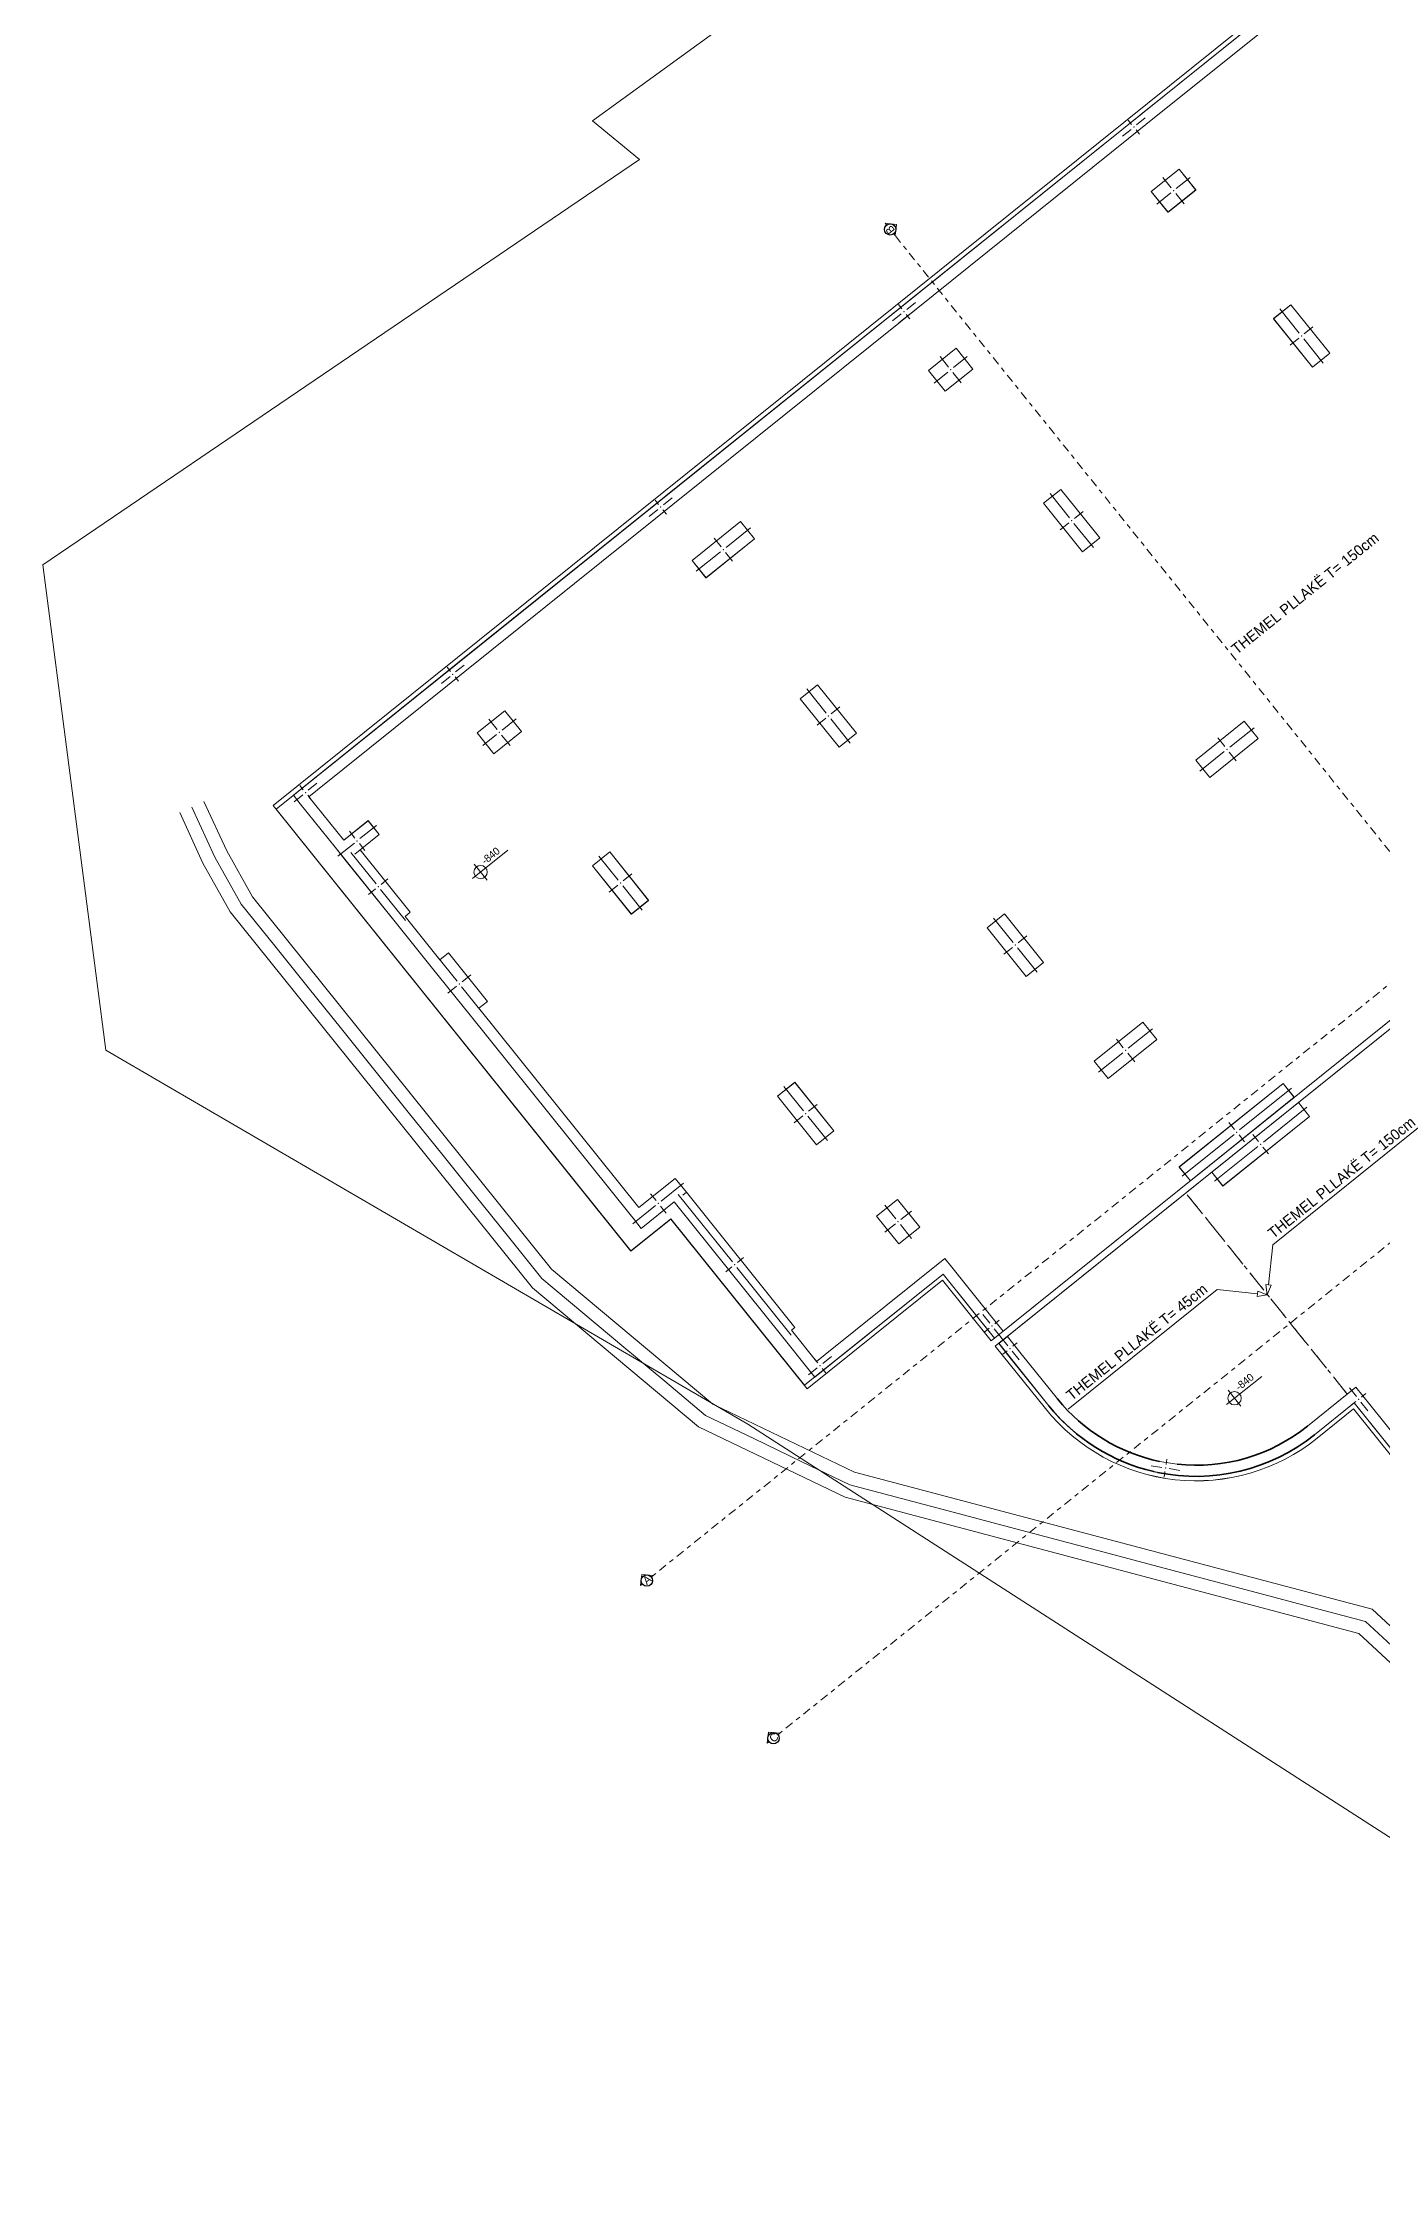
# Model space of a CAD drawing. Header units: metres. Extents: x 7511866 to 7512033, y 4692261 to 4692415.
# Drawn here: x 7511925.6 to 7511955.73, y 4692275.96 to 4692324.17 of the extents above; entities that cross this region are included whole.
import ezdxf

# ---------------------------------------------------------------- set-up
doc = ezdxf.new("R2010")
doc.units = ezdxf.units.M
doc.linetypes.add('DASHED', pattern=[0.75, 0.5, -0.25])
doc.linetypes.add('Dot & Dashed', pattern=[402.166657, 190.5, -105.833333, 0, -105.833324])
for name, color, linetype, lineweight, true_color in [('2D Drafting - General_Pen_No__115', 7, 'Continuous', 13, 0xff66ff), ('2D Drafting - General_Pen_No__81', 7, 'Continuous', 20, 0x6a6a6a), ('A - Dimensionimi_Pen_No__156', 7, 'Continuous', 20, 0x54689e), ('A - Parcelat_Pen_No__8', 7, 'Continuous', 35, 0xa80f02), ('Marker - Section_Pen_No__48', 7, 'Continuous', 25, 0xa80f02), ('Marker - Section_Pen_No__8', 7, 'Continuous', 35, 0xa80f02)]:
    doc.layers.add(name, color=color, linetype=linetype, lineweight=lineweight, true_color=true_color)
for name, color, linetype, lineweight in [('2D Drafting - General_Pen_No__75', 6, 'Continuous', 20), ('A - Muret_Pen_No__22', 8, 'Continuous', 35), ('A - Pllaka meskatit_Pen_No__7', 7, 'Continuous', 35), ('A - Shtyllat_Pen_No__101', 252, 'Continuous', 13), ('A - Shtyllat_Pen_No__22', 8, 'Continuous', 35), ('llg betimi themelet', 97, 'Continuous', 0), ('Parcela Baze', 7, 'Continuous', 0), ('pilotat ri betimi projekt pl', 14, 'Continuous', 0), ('projekt', 97, 'Continuous', 0)]:
    doc.layers.add(name, color=color, linetype=linetype, lineweight=lineweight)
doc.styles.add('GENERATED_STYLE_1', font='GOTHIC.TTF')

# ---------------------------------------------------------------- blocks, each defined once
blk = doc.blocks.new('A$C4D007AD5')
at = {"layer": '2D Drafting - General_Pen_No__115', "color": 211, "linetype": 'Continuous', "lineweight": 0, "true_color": 0xff66ff}
for p, q in [((16725.2, 32041.2), (16810.1, 32126.1)), ((16926, 31925.3), (16725.2, 32041.2)), ((16926, 31925.3), (16810.1, 32126.1))]:
    blk.add_line(p, q, dxfattribs=at)
at = {"layer": '2D Drafting - General_Pen_No__115', "color": 211, "linetype": 'Continuous', "lineweight": 0, "true_color": 0xff66ff, "flags": 128}
blk.add_lwpolyline([(16767.6, 32083.7), (16123.8, 32727.5), (11821, 32727.5)], dxfattribs=at)
at = {"layer": '2D Drafting - General_Pen_No__75', "color": 6, "linetype": 'DASHED', "lineweight": 0}
blk.add_lwpolyline([(16931.1, 29057.5), (16931.1, 34857.5)], dxfattribs=at)
at = {"layer": '2D Drafting - General_Pen_No__81', "color": 251, "linetype": 'Continuous', "lineweight": 0, "true_color": 0x6a6a6a}
for p, q in [((16926, 31925.3), (17041.9, 32126.1)), ((16926, 31925.3), (17126.7, 32041.2)), ((17041.9, 32126.1), (17126.7, 32041.2))]:
    blk.add_line(p, q, dxfattribs=at)
at = {"layer": '2D Drafting - General_Pen_No__81', "color": 251, "linetype": 'Continuous', "lineweight": 0, "true_color": 0x6a6a6a, "flags": 128}
blk.add_lwpolyline([(17084.3, 32083.7), (17728.2, 32727.5), (22031, 32727.5)], dxfattribs=at)
at = {"layer": 'A - Dimensionimi_Pen_No__156', "color": 165, "linetype": 'Continuous', "lineweight": 0, "true_color": 0x54689e}
for points in [[(9081.6, 50191), (9081.6, 50651)], [(8851.6, 50421), (9863.5, 50421)], [(14665.6, 30572.7), (15677.4, 30572.7)], [(14895.6, 30342.7), (14895.6, 30802.7)]]:
    blk.add_lwpolyline(points, dxfattribs=at)
at = {"layer": 'A - Dimensionimi_Pen_No__156', "color": 165, "linetype": 'Continuous', "lineweight": 20, "true_color": 0x54689e}
for centre in [(9081.6, 50421), (14895.6, 30572.7)]:
    blk.add_circle(centre, 150, dxfattribs=at)
at = {"layer": 'A - Muret_Pen_No__22', "color": 8, "linetype": 'Continuous', "lineweight": 0, "flags": 128}
for points in [[(6881.1, 54157.5), (6881.1, 52907.5)], [(7131.1, 52907.5), (7131.1, 54157.5)], [(11131.1, 54407.5), (7381.1, 54407.5)], [(7381.1, 54157.5), (11131.1, 54157.5)], [(17131.1, 54407.5), (11631.1, 54407.5)], [(11631.1, 54157.5), (17131.1, 54157.5)], [(24151.1, 54407.5), (17631.1, 54407.5)], [(17631.1, 54157.5), (24151.1, 54157.5)], [(30781.1, 54407.5), (24651.1, 54407.5)], [(24651.1, 54157.5), (30781.1, 54157.5)], [(37881.1, 54407.5), (31281.1, 54407.5)], [(31281.1, 54157.5), (37881.1, 54157.5)], [(6881.1, 50707.5), (6881.1, 49457.5)], [(7131.1, 49457.5), (7131.1, 50707.5)], [(6881.1, 48057.5), (6881.1, 42307.5)], [(7131.1, 42307.5), (7131.1, 48057.5)], [(7831.1, 38007.5), (7831.1, 37107.5)], [(8081.1, 37107.5), (8081.1, 38007.5)], [(11781.1, 37107.5), (8331.1, 37107.5)], [(8331.1, 36857.5), (11531.1, 36857.5)], [(11531.1, 36857.5), (11531.1, 35507.5)], [(11781.1, 37107.5), (11781.1, 36857.5)], [(11781.1, 35507.5), (11781.1, 36857.5)], [(11531.1, 34357.5), (11531.1, 33057.5)], [(11781.1, 33057.5), (11781.1, 34357.5)], [(16931.1, 29057.5), (15781.1, 29057.5)], [(15781.1, 28807.5), (16931.1, 28807.5)], [(16931.1, 28557.5), (16931.1, 24787.5)], [(17181.1, 24787.5), (17181.1, 28557.5)]]:
    blk.add_lwpolyline(points, dxfattribs=at)
at = {"layer": 'A - Muret_Pen_No__22', "color": 8, "linetype": 'Continuous', "lineweight": 35}
for radius, start, end in [(4250, 180, 218.25507), (4000, 180, 219.35386), (4250, 219.43945, 270), (4000, 225.08558, 270)]:
    blk.add_arc((15781.1, 33057.5), radius, start, end, dxfattribs=at)
at = {"layer": 'A - Parcelat_Pen_No__8', "color": 14, "lineweight": 0, "true_color": 0xa80f02, "flags": 128}
blk.add_lwpolyline([(38791.5, 61141.5), (36784, 61276.9), (21623.1, 62020.3), (21904.4, 60681.1), (5729.2, 61972.4), (0, 52573), (544.5, 51155.8), (5990.7, 36973.6), (9629.6, 26081), (16025.4, 6934.4), (27104.5, 10155.5), (37230.6, 12201.3), (40285.2, 12799.4), (38376, 28801.7), (42012.2, 29042.9), (43142.6, 29135)], dxfattribs=at)
at = {"layer": 'A - Pllaka meskatit_Pen_No__7', "color": 7, "linetype": 'Continuous', "lineweight": 0, "flags": 128}
blk.add_lwpolyline([(6381.1, 54507.5), (6381.1, 41657.5), (7531.1, 41657.5), (7531.1, 36757.5), (11431.1, 36757.5), (11431.1, 35007.5), (44181.1, 35007.5), (48831.1, 35007.5), (48831.1, 54507.5)], close=True, dxfattribs=at)
blk.add_lwpolyline([(11431.1, 33057.5, 0.4142136), (15781.1, 28707.5), (16831.1, 28707.5), (16831.1, 14588.7), (37331.1, 14588.7), (37331.1, 29007.5), (41231, 29007.5, 0.4142136), (44281.1, 32007.5), (44281.1, 34857.5), (11431.1, 34857.5)], format="xyb", close=True, dxfattribs=at)
at = {"layer": 'A - Shtyllat_Pen_No__101', "color": 252, "linetype": 'Continuous', "lineweight": 0}
for p, q in [((7131.1, 54362.5), (7131.1, 54487.5)), ((11381.1, 54362.5), (11381.1, 54487.5)), ((17381.1, 54362.5), (17381.1, 54487.5)), ((24401.1, 54362.5), (24401.1, 54487.5)), ((31031.1, 54362.5), (31031.1, 54487.5)), ((7051.1, 54282.5), (6801.1, 54282.5)), ((7131.1, 54202.5), (7131.1, 54077.5)), ((7211.1, 54282.5), (7461.1, 54282.5)), ((11301.1, 54282.5), (11051.1, 54282.5)), ((11381.1, 54202.5), (11381.1, 54077.5)), ((11461.1, 54282.5), (11711.1, 54282.5)), ((17301.1, 54282.5), (17051.1, 54282.5)), ((17381.1, 54202.5), (17381.1, 54077.5)), ((17461.1, 54282.5), (17711.1, 54282.5)), ((24321.1, 54282.5), (24071.1, 54282.5)), ((24401.1, 54202.5), (24401.1, 54077.5)), ((24481.1, 54282.5), (24731.1, 54282.5)), ((30951.1, 54282.5), (30701.1, 54282.5)), ((31031.1, 54202.5), (31031.1, 54077.5)), ((31111.1, 54282.5), (31361.1, 54282.5)), ((7276.1, 52707.5), (6801.1, 52707.5)), ((7081.1, 51687.5), (7081.1, 52587.5)), ((7356.1, 52787.5), (7356.1, 52987.5)), ((7356.1, 52627.5), (7356.1, 52427.5)), ((7436.1, 52707.5), (7911.1, 52707.5)), ((11301.1, 52607.5), (10901.1, 52607.5)), ((11381.1, 52687.5), (11381.1, 52987.5)), ((11461.1, 52607.5), (11861.1, 52607.5)), ((17801.1, 52657.5), (17101.1, 52657.5)), ((17881.1, 52737.5), (17881.1, 52987.5)), ((17881.1, 52577.5), (17881.1, 52327.5)), ((17961.1, 52657.5), (18661.1, 52657.5)), ((24321.1, 52607.5), (23921.1, 52607.5)), ((24401.1, 52687.5), (24401.1, 52987.5)), ((24481.1, 52607.5), (24881.1, 52607.5)), ((30751.1, 52607.5), (30351.1, 52607.5)), ((30831.1, 52687.5), (30831.1, 52987.5)), ((30911.1, 52607.5), (31311.1, 52607.5)), ((11381.1, 52527.5), (11381.1, 52227.5)), ((24401.1, 52527.5), (24401.1, 52227.5)), ((30831.1, 52527.5), (30831.1, 52227.5)), ((7001.1, 51607.5), (6801.1, 51607.5)), ((7161.1, 51607.5), (7361.1, 51607.5)), ((7081.1, 51527.5), (7081.1, 50627.5)), ((7131.1, 48837.5), (7131.1, 49537.5)), ((7051.1, 48757.5), (6801.1, 48757.5)), ((7211.1, 48757.5), (7461.1, 48757.5)), ((11381.1, 48337.5), (11381.1, 49037.5)), ((17381.1, 48337.5), (17381.1, 49037.5)), ((24401.1, 48337.5), (24401.1, 49037.5)), ((31031.1, 48337.5), (31031.1, 49037.5)), ((7131.1, 48677.5), (7131.1, 47977.5)), ((11301.1, 48257.5), (11051.1, 48257.5)), ((11461.1, 48257.5), (11711.1, 48257.5)), ((17301.1, 48257.5), (17051.1, 48257.5)), ((17461.1, 48257.5), (17711.1, 48257.5)), ((24321.1, 48257.5), (24071.1, 48257.5)), ((24481.1, 48257.5), (24731.1, 48257.5)), ((30951.1, 48257.5), (30701.1, 48257.5)), ((31111.1, 48257.5), (31361.1, 48257.5)), ((11381.1, 48177.5), (11381.1, 47477.5)), ((17381.1, 48177.5), (17381.1, 47477.5)), ((24401.1, 48177.5), (24401.1, 47477.5)), ((31031.1, 48177.5), (31031.1, 47477.5)), ((7451.1, 42107.5), (6801.1, 42107.5)), ((7531.1, 42187.5), (7531.1, 42387.5)), ((7531.1, 42027.5), (7531.1, 41827.5)), ((7611.1, 42107.5), (8261.1, 42107.5)), ((8006.1, 40037.5), (8006.1, 41987.5)), ((11381.1, 41687.5), (11381.1, 42387.5)), ((17431.1, 41687.5), (17431.1, 42387.5)), ((23821.1, 42057.5), (23121.1, 42057.5)), ((23901.1, 42137.5), (23901.1, 42387.5)), ((23901.1, 41977.5), (23901.1, 41727.5)), ((23981.1, 42057.5), (24681.1, 42057.5)), ((11301.1, 41607.5), (11051.1, 41607.5)), ((11381.1, 41527.5), (11381.1, 40827.5)), ((11461.1, 41607.5), (11711.1, 41607.5)), ((17351.1, 41607.5), (17101.1, 41607.5)), ((17431.1, 41527.5), (17431.1, 40827.5)), ((17511.1, 41607.5), (17761.1, 41607.5)), ((7926.1, 39957.5), (7751.1, 39957.5)), ((8006.1, 39877.5), (8006.1, 37927.5)), ((8086.1, 39957.5), (8261.1, 39957.5)), ((11481.1, 38487.5), (11481.1, 38887.5)), ((11401.1, 38407.5), (11101.1, 38407.5)), ((11481.1, 38327.5), (11481.1, 37927.5)), ((11561.1, 38407.5), (11861.1, 38407.5)), ((17801.1, 38207.5), (17101.1, 38207.5)), ((17881.1, 38287.5), (17881.1, 38537.5)), ((17881.1, 38127.5), (17881.1, 37877.5)), ((17961.1, 38207.5), (18661.1, 38207.5)), ((8081.1, 37062.5), (8081.1, 37187.5)), ((8001.1, 36982.5), (7751.1, 36982.5)), ((8081.1, 36902.5), (8081.1, 36777.5)), ((8161.1, 36982.5), (8411.1, 36982.5)), ((11576.1, 35257.5), (11451.1, 35257.5)), ((11656.1, 35337.5), (11656.1, 35587.5)), ((11736.1, 35257.5), (11861.1, 35257.5)), ((18601.1, 35207.5), (17101.1, 35207.5)), ((18681.1, 35287.5), (18681.1, 35487.5)), ((18761.1, 35207.5), (20261.1, 35207.5)), ((11656.1, 35177.5), (11656.1, 34927.5)), ((11656.1, 34687.5), (11656.1, 34937.5)), ((18681.1, 35127.5), (18681.1, 34927.5)), ((18931.1, 34737.5), (18931.1, 34937.5)), ((11576.1, 34607.5), (11451.1, 34607.5)), ((11656.1, 34527.5), (11656.1, 34277.5)), ((11736.1, 34607.5), (11861.1, 34607.5)), ((18851.1, 34657.5), (17601.1, 34657.5)), ((18931.1, 34577.5), (18931.1, 34377.5)), ((19011.1, 34657.5), (20261.1, 34657.5)), ((12646.7, 30380.6), (12478.7, 30565.8)), ((12759.7, 30375.2), (12852.3, 30459.1)), ((12641.2, 30267.6), (12548.6, 30183.6)), ((12754.2, 30262.1), (12922.2, 30077)), ((17056.1, 28887.5), (17056.1, 29137.5)), ((16976.1, 28807.5), (16851.1, 28807.5)), ((17056.1, 28727.5), (17056.1, 28477.5)), ((17136.1, 28807.5), (17261.1, 28807.5))]:
    blk.add_line(p, q, dxfattribs=at)
at = {"layer": 'A - Shtyllat_Pen_No__101', "color": 252, "linetype": 'Continuous', "lineweight": 13}
for p in [(7131.1, 54282.5), (11381.1, 54282.5), (17381.1, 54282.5), (24401.1, 54282.5), (31031.1, 54282.5), (7356.1, 52707.5), (11381.1, 52607.5), (17881.1, 52657.5), (24401.1, 52607.5), (30831.1, 52607.5), (7081.1, 51607.5), (7131.1, 48757.5), (11381.1, 48257.5), (17381.1, 48257.5), (24401.1, 48257.5), (31031.1, 48257.5), (7531.1, 42107.5), (23901.1, 42057.5), (11381.1, 41607.5), (17431.1, 41607.5), (8006.1, 39957.5), (11481.1, 38407.5), (17881.1, 38207.5), (8081.1, 36982.5), (11656.1, 35257.5), (18681.1, 35207.5), (11656.1, 34607.5), (18931.1, 34657.5), (12700.4, 30321.4), (17056.1, 28807.5)]:
    blk.add_point(p, dxfattribs=at)
at = {"layer": 'A - Shtyllat_Pen_No__22', "color": 8, "linetype": 'Continuous', "lineweight": 0, "flags": 128}
for points in [[(6881.1, 54407.5), (6881.1, 54157.5)], [(7131.1, 54407.5), (6881.1, 54407.5)], [(7381.1, 54407.5), (7131.1, 54407.5)], [(7131.1, 54157.5), (7381.1, 54157.5)], [(11631.1, 54407.5), (11131.1, 54407.5)], [(11131.1, 54157.5), (11631.1, 54157.5)], [(17631.1, 54407.5), (17131.1, 54407.5)], [(17131.1, 54157.5), (17631.1, 54157.5)], [(24651.1, 54407.5), (24151.1, 54407.5)], [(24151.1, 54157.5), (24651.1, 54157.5)], [(31281.1, 54407.5), (30781.1, 54407.5)], [(30781.1, 54157.5), (31281.1, 54157.5)], [(6881.1, 52907.5), (6881.1, 52507.5)], [(7131.1, 52507.5), (7831.1, 52507.5), (7831.1, 52907.5), (7131.1, 52907.5)], [(6881.1, 52507.5), (6881.1, 50707.5)], [(7131.1, 50707.5), (7281.1, 50707.5), (7281.1, 52507.5), (7131.1, 52507.5)], [(6881.1, 49457.5), (6881.1, 48057.5)], [(7131.1, 48057.5), (7381.1, 48057.5), (7381.1, 49457.5), (7131.1, 49457.5)], [(6881.1, 42307.5), (6881.1, 42157.5)], [(6881.1, 42157.5), (6881.1, 41907.5), (7831.1, 41907.5)], [(8081.1, 41907.5), (8181.1, 41907.5), (8181.1, 42307.5), (7131.1, 42307.5)], [(7831.1, 41907.5), (7831.1, 38007.5)], [(8081.1, 38007.5), (8181.1, 38007.5), (8181.1, 41907.5), (8081.1, 41907.5)], [(7831.1, 37107.5), (7831.1, 36857.5)], [(7831.1, 36857.5), (8081.1, 36857.5)], [(8331.1, 37107.5), (8081.1, 37107.5)], [(8081.1, 36857.5), (8331.1, 36857.5)], [(11531.1, 35507.5), (11531.1, 35007.5), (11781.1, 35007.5), (11781.1, 35507.5)], [(11781.1, 34357.5), (11781.1, 34857.5), (11531.1, 34857.5), (11531.1, 34357.5)], [(12443.7, 30426), (12439.9, 30422.5), (12498.8, 30357.6)], [(12956.9, 30224.8), (12688.1, 30521)], [(17181.1, 29057.5), (16931.1, 29057.5)], [(17181.1, 28807.5), (17181.1, 29057.5)], [(16931.1, 28807.5), (16931.1, 28557.5)], [(17181.1, 28557.5), (17181.1, 28807.5)]]:
    blk.add_lwpolyline(points, dxfattribs=at)
for points in [[(10981.1, 52907.5), (10981.1, 52307.5), (11781.1, 52307.5), (11781.1, 52907.5)], [(18581.1, 52407.5), (18581.1, 52907.5), (17181.1, 52907.5), (17181.1, 52407.5)], [(24001.1, 52907.5), (24001.1, 52307.5), (24801.1, 52307.5), (24801.1, 52907.5)], [(30431.1, 52907.5), (30431.1, 52307.5), (31231.1, 52307.5), (31231.1, 52907.5)], [(11631.1, 48957.5), (11131.1, 48957.5), (11131.1, 47557.5), (11631.1, 47557.5)], [(17631.1, 48957.5), (17131.1, 48957.5), (17131.1, 47557.5), (17631.1, 47557.5)], [(24651.1, 48957.5), (24151.1, 48957.5), (24151.1, 47557.5), (24651.1, 47557.5)], [(31281.1, 48957.5), (30781.1, 48957.5), (30781.1, 47557.5), (31281.1, 47557.5)], [(11631.1, 42307.5), (11131.1, 42307.5), (11131.1, 40907.5), (11631.1, 40907.5)], [(17681.1, 42307.5), (17181.1, 42307.5), (17181.1, 40907.5), (17681.1, 40907.5)], [(24601.1, 41807.5), (24601.1, 42307.5), (23201.1, 42307.5), (23201.1, 41807.5)], [(11181.1, 38007.5), (11781.1, 38007.5), (11781.1, 38807.5), (11181.1, 38807.5)], [(18581.1, 37957.5), (18581.1, 38457.5), (17181.1, 38457.5), (17181.1, 37957.5)], [(20181.1, 35007.5), (20181.1, 35407.5), (17181.1, 35407.5), (17181.1, 35007.5)], [(20181.1, 34457.5), (20181.1, 34857.5), (17681.1, 34857.5), (17681.1, 34457.5)]]:
    blk.add_lwpolyline(points, close=True, dxfattribs=at)
at = {"layer": 'Marker - Section_Pen_No__48', "color": 14, "linetype": 'Continuous', "lineweight": 0, "true_color": 0xa80f02}
for p, q in [((25497.8, 55921.5), (25317.8, 56101.5)), ((25317.8, 56101.5), (25317.8, 56048.8)), ((25317.8, 55741.5), (25497.8, 55921.5)), ((25317.8, 55794.2), (25317.8, 55741.5)), ((2017.9, 35833.7), (1837.9, 35653.7)), ((2197.9, 35653.7), (2017.9, 35833.7)), ((1837.9, 35653.7), (1890.7, 35653.7)), ((2145.2, 35653.7), (2197.9, 35653.7)), ((2017.9, 31284.9), (1837.9, 31104.9)), ((1837.9, 31104.9), (1890.7, 31104.9)), ((2197.9, 31104.9), (2017.9, 31284.9)), ((2145.2, 31104.9), (2197.9, 31104.9))]:
    blk.add_line(p, q, dxfattribs=at)
at = {"layer": 'Marker - Section_Pen_No__48', "color": 14, "linetype": 'Continuous', "lineweight": 25, "true_color": 0xa80f02}
for centre in [(25317.8, 55921.5), (2017.9, 35653.7), (2017.9, 31104.9)]:
    blk.add_circle(centre, 127.3, dxfattribs=at)
at = {"layer": 'Marker - Section_Pen_No__8', "color": 14, "linetype": 'Dot & Dashed', "lineweight": 0, "true_color": 0xa80f02}
for p, q in [((25317.8, 13364.1), (25317.8, 55741.5)), ((50777.4, 35653.7), (2197.9, 35653.7)), ((50777.4, 31104.9), (2197.9, 31104.9))]:
    blk.add_line(p, q, dxfattribs=at)
at = {"layer": '2D Drafting - General_Pen_No__115', "color": 211, "linetype": 'Continuous', "lineweight": 13, "true_color": 0xff66ff, "insert": (13972.4, 32813.2), "char_height": 240, "attachment_point": 8, "style": 'GENERATED_STYLE_1'}
blk.add_mtext('\\A1;THEMEL PLLAKË T= 45cm', dxfattribs=at)
at = {"layer": '2D Drafting - General_Pen_No__81', "color": 251, "linetype": 'Continuous', "lineweight": 20, "true_color": 0x6a6a6a, "char_height": 240, "attachment_point": 8, "style": 'GENERATED_STYLE_1'}
for insert in [(27468.4, 43572), (19879.6, 32813.2)]:
    blk.add_mtext('\\A1;THEMEL PLLAKË T= 150cm', dxfattribs=dict(at, insert=insert))
at = {"layer": 'A - Dimensionimi_Pen_No__156', "color": 165, "linetype": 'Continuous', "lineweight": 20, "true_color": 0x54689e, "char_height": 168, "attachment_point": 8, "style": 'GENERATED_STYLE_1'}
for insert in [(9487.3, 50480.9), (15301.3, 30632.7)]:
    blk.add_mtext('\\A1;-840', dxfattribs=dict(at, insert=insert))
at = {"layer": 'Marker - Section_Pen_No__48', "color": 14, "lineweight": 25, "true_color": 0xa80f02, "insert": (25397.2, 55994.3), "char_height": 180, "attachment_point": 9, "rotation": 90, "style": 'GENERATED_STYLE_1'}
blk.add_mtext('\\A1;\\pt0;B', dxfattribs=at)
at = {"layer": 'Marker - Section_Pen_No__48', "color": 14, "lineweight": 25, "true_color": 0xa80f02, "char_height": 180, "attachment_point": 9, "style": 'GENERATED_STYLE_1'}
for s, insert in [('\\A1;\\pt0;A', (2113.7, 35574.3)), ('\\A1;\\pt0;C', (2121.3, 31020.9))]:
    blk.add_mtext(s, dxfattribs=dict(at, insert=insert))

msp = doc.modelspace()

# ---------------------------------------------------------------- linework, layer by layer
at = {"layer": '2D Drafting - General_Pen_No__75', "color": 6, "linetype": 'DASHED', "lineweight": 0}
msp.add_lwpolyline([(7511954.945, 4692293.78), (7511951.313, 4692298.302)], dxfattribs=at)
at = {"layer": 'A - Pllaka meskatit_Pen_No__7', "color": 7, "linetype": 'Continuous', "lineweight": 0, "flags": 128}
msp.add_lwpolyline([(7511930.783, 4692307.016), (7511938.829, 4692296.997), (7511939.726, 4692297.717), (7511942.794, 4692293.897), (7511945.835, 4692296.339), (7511946.931, 4692294.975), (7511972.465, 4692315.483), (7511976.09, 4692318.394), (7511963.88, 4692333.598)], close=True, dxfattribs=at)
msp.add_lwpolyline([(7511948.152, 4692293.454, 0.414214), (7511954.267, 4692292.787), (7511955.086, 4692293.444), (7511963.927, 4692282.436), (7511979.91, 4692295.273), (7511970.881, 4692306.515), (7511973.922, 4692308.957, 0.414214), (7511974.422, 4692313.206), (7511972.637, 4692315.428), (7511947.025, 4692294.858)], format="xyb", close=True, dxfattribs=at)
at = {"layer": 'A - Shtyllat_Pen_No__22', "color": 8, "linetype": 'Continuous', "lineweight": 0, "flags": 128}
for points in [[(7511950.259, 4692322.53), (7511949.869, 4692322.217)], [(7511950.026, 4692322.022), (7511950.416, 4692322.335)], [(7511945.09, 4692318.379), (7511944.7, 4692318.065)], [(7511944.857, 4692317.871), (7511945.246, 4692318.184)], [(7511939.617, 4692313.983), (7511939.227, 4692313.67)], [(7511939.383, 4692313.475), (7511939.773, 4692313.788)], [(7511934.939, 4692310.226), (7511934.549, 4692309.912)], [(7511934.705, 4692309.718), (7511935.095, 4692310.031)], [(7511931.43, 4692307.408), (7511931.235, 4692307.251)], [(7511931.625, 4692307.564), (7511931.43, 4692307.408)], [(7511931.235, 4692307.251), (7511931.392, 4692307.056)], [(7511931.587, 4692307.213), (7511931.782, 4692307.369)], [(7511932.62, 4692305.926), (7511933.166, 4692306.365), (7511932.915, 4692306.677), (7511932.369, 4692306.238)], [(7511932.175, 4692306.082), (7511932.425, 4692305.77)], [(7511933.747, 4692304.523), (7511933.864, 4692304.617), (7511932.737, 4692306.02), (7511932.62, 4692305.926)], [(7511932.425, 4692305.77), (7511933.552, 4692304.366)], [(7511935.406, 4692302.457), (7511935.601, 4692302.613), (7511934.725, 4692303.705), (7511934.53, 4692303.548)], [(7511934.335, 4692303.392), (7511935.212, 4692302.3)], [(7511939.998, 4692298.257), (7511940.076, 4692298.319), (7511939.826, 4692298.631), (7511939.007, 4692297.974)], [(7511942.44, 4692295.216), (7511942.518, 4692295.279), (7511940.076, 4692298.319), (7511939.998, 4692298.257)], [(7511938.812, 4692297.817), (7511938.906, 4692297.7)], [(7511938.906, 4692297.7), (7511939.063, 4692297.505), (7511939.803, 4692298.1)], [(7511939.803, 4692298.1), (7511942.245, 4692295.059)], [(7511946.696, 4692295.427), (7511947.009, 4692295.037), (7511947.204, 4692295.194), (7511946.891, 4692295.584)], [(7511947.611, 4692294.687), (7511947.298, 4692295.077), (7511947.103, 4692294.92), (7511947.416, 4692294.531)], [(7511943.199, 4692294.671), (7511943.004, 4692294.514)], [(7511943.161, 4692294.319), (7511943.355, 4692294.476)], [(7511942.809, 4692294.358), (7511942.966, 4692294.163)], [(7511942.966, 4692294.163), (7511943.161, 4692294.319)], [(7511955.14, 4692293.936), (7511954.945, 4692293.78)], [(7511955.296, 4692293.741), (7511955.14, 4692293.936)], [(7511955.101, 4692293.585), (7511955.258, 4692293.39)], [(7511955.453, 4692293.546), (7511955.296, 4692293.741)], [(7511950.589, 4692292.037), (7511950.588, 4692292.032), (7511950.675, 4692292.018)], [(7511951.115, 4692292.201), (7511950.72, 4692292.264)]]:
    msp.add_lwpolyline(points, dxfattribs=at)
for points in [[(7511950.536, 4692320.828), (7511950.911, 4692320.361), (7511951.535, 4692320.862), (7511951.159, 4692321.329)], [(7511953.672, 4692318.281), (7511953.282, 4692317.968), (7511954.159, 4692316.876), (7511954.549, 4692317.189)], [(7511945.522, 4692316.802), (7511945.898, 4692316.334), (7511946.522, 4692316.835), (7511946.146, 4692317.303)], [(7511948.503, 4692314.129), (7511948.113, 4692313.816), (7511948.99, 4692312.725), (7511949.379, 4692313.038)], [(7511941.61, 4692313.018), (7511941.297, 4692313.408), (7511940.205, 4692312.531), (7511940.518, 4692312.142)], [(7511943.029, 4692309.733), (7511942.64, 4692309.42), (7511943.516, 4692308.329), (7511943.906, 4692308.642)], [(7511935.371, 4692308.649), (7511935.747, 4692308.181), (7511936.371, 4692308.682), (7511935.995, 4692309.15)], [(7511952.941, 4692308.523), (7511952.628, 4692308.913), (7511951.536, 4692308.037), (7511951.849, 4692307.647)], [(7511938.351, 4692305.976), (7511937.962, 4692305.663), (7511938.838, 4692304.572), (7511939.228, 4692304.885)], [(7511947.233, 4692304.58), (7511946.843, 4692304.267), (7511947.719, 4692303.175), (7511948.109, 4692303.488)], [(7511950.658, 4692301.752), (7511950.345, 4692302.142), (7511949.254, 4692301.265), (7511949.567, 4692300.875)], [(7511942.516, 4692300.792), (7511942.126, 4692300.478), (7511943.002, 4692299.387), (7511943.392, 4692299.7)], [(7511953.753, 4692300.454), (7511953.502, 4692300.766), (7511951.163, 4692298.887), (7511951.414, 4692298.575)], [(7511954.097, 4692300.025), (7511953.847, 4692300.337), (7511951.898, 4692298.771), (7511952.148, 4692298.46)], [(7511944.857, 4692297.157), (7511945.325, 4692297.533), (7511944.824, 4692298.157), (7511944.356, 4692297.781)]]:
    msp.add_lwpolyline(points, close=True, dxfattribs=at)
at = {"layer": 'llg betimi themelet', "flags": 128}
msp.add_lwpolyline([(7511930.845, 4692306.939), (7511963.942, 4692333.519), (7511976.09, 4692318.395), (7511972.465, 4692315.483), (7511947.009, 4692295.038), (7511945.85, 4692296.48), (7511942.731, 4692293.976), (7511939.726, 4692297.718), (7511938.829, 4692296.998)], close=True, dxfattribs=at)
msp.add_lwpolyline([(7511947.103, 4692294.921), (7511948.23, 4692293.518, 0.414214), (7511954.205, 4692292.865), (7511955.101, 4692293.585), (7511964.255, 4692282.188), (7511978.071, 4692293.284), (7511975.915, 4692295.969), (7511977.302, 4692297.083), (7511970.148, 4692305.991), (7511973.891, 4692308.997, 0.414214), (7511974.343, 4692313.144), (7511972.559, 4692315.366)], format="xyb", close=True, dxfattribs=at)
at = {"layer": 'Parcela Baze', "flags": 128}
msp.add_lwpolyline([(7511971.825, 4692307.009), (7511983.334, 4692295.728), (7511981.327, 4692293.349), (7511974.713, 4692285.413), (7511968.092, 4692275.964), (7511951.116, 4692286.887), (7511941.458, 4692293.101), (7511928.331, 4692300.748), (7511927.019, 4692301.512), (7511925.6, 4692312.428), (7511939.02, 4692321.55), (7511937.962, 4692322.418), (7511950.248, 4692331.332)], dxfattribs=at)
at = {"layer": 'pilotat ri betimi projekt pl', "flags": 128}
for points in [[(7511956.235, 4692287.851), (7511955.355, 4692288.667), (7511954.195, 4692288.974), (7511953.035, 4692289.281), (7511951.875, 4692289.589), (7511950.715, 4692289.896), (7511949.555, 4692290.203), (7511948.395, 4692290.51), (7511947.235, 4692290.818), (7511946.075, 4692291.125), (7511944.915, 4692291.432), (7511943.755, 4692291.739), (7511942.673, 4692292.259), (7511941.591, 4692292.779), (7511940.51, 4692293.299), (7511939.589, 4692294.068), (7511938.669, 4692294.838), (7511937.748, 4692295.608), (7511936.827, 4692296.377), (7511936.076, 4692297.313), (7511935.324, 4692298.249), (7511934.573, 4692299.184), (7511933.821, 4692300.12), (7511933.07, 4692301.055), (7511932.319, 4692301.991), (7511931.567, 4692302.927), (7511930.816, 4692303.862), (7511930.064, 4692304.798), (7511929.469, 4692305.859), (7511928.951, 4692306.982)], [(7511929.224, 4692307.108), (7511929.736, 4692305.995), (7511930.314, 4692304.966), (7511937.042, 4692296.588), (7511940.674, 4692293.553), (7511943.859, 4692292.022), (7511955.504, 4692288.938), (7511964.165, 4692280.913), (7511980.336, 4692294.793), (7511981.254, 4692295.841)], [(7511928.679, 4692306.857), (7511929.201, 4692305.722), (7511929.815, 4692304.629), (7511936.612, 4692296.166), (7511940.346, 4692293.045), (7511943.65, 4692291.457), (7511955.205, 4692288.396), (7511964.149, 4692280.109), (7511980.759, 4692294.365), (7511981.705, 4692295.445)]]:
    msp.add_lwpolyline(points, dxfattribs=at)

# ---------------------------------------------------------------- block references
at = {"layer": 'projekt', "xscale": 0.001, "yscale": 0.001, "zscale": 0.001, "rotation": 38.76974224568219}
msp.add_blockref('A$C4D007AD5', (7511959.94, 4692260.522), dxfattribs=at)

doc.saveas('drawing.dxf')
